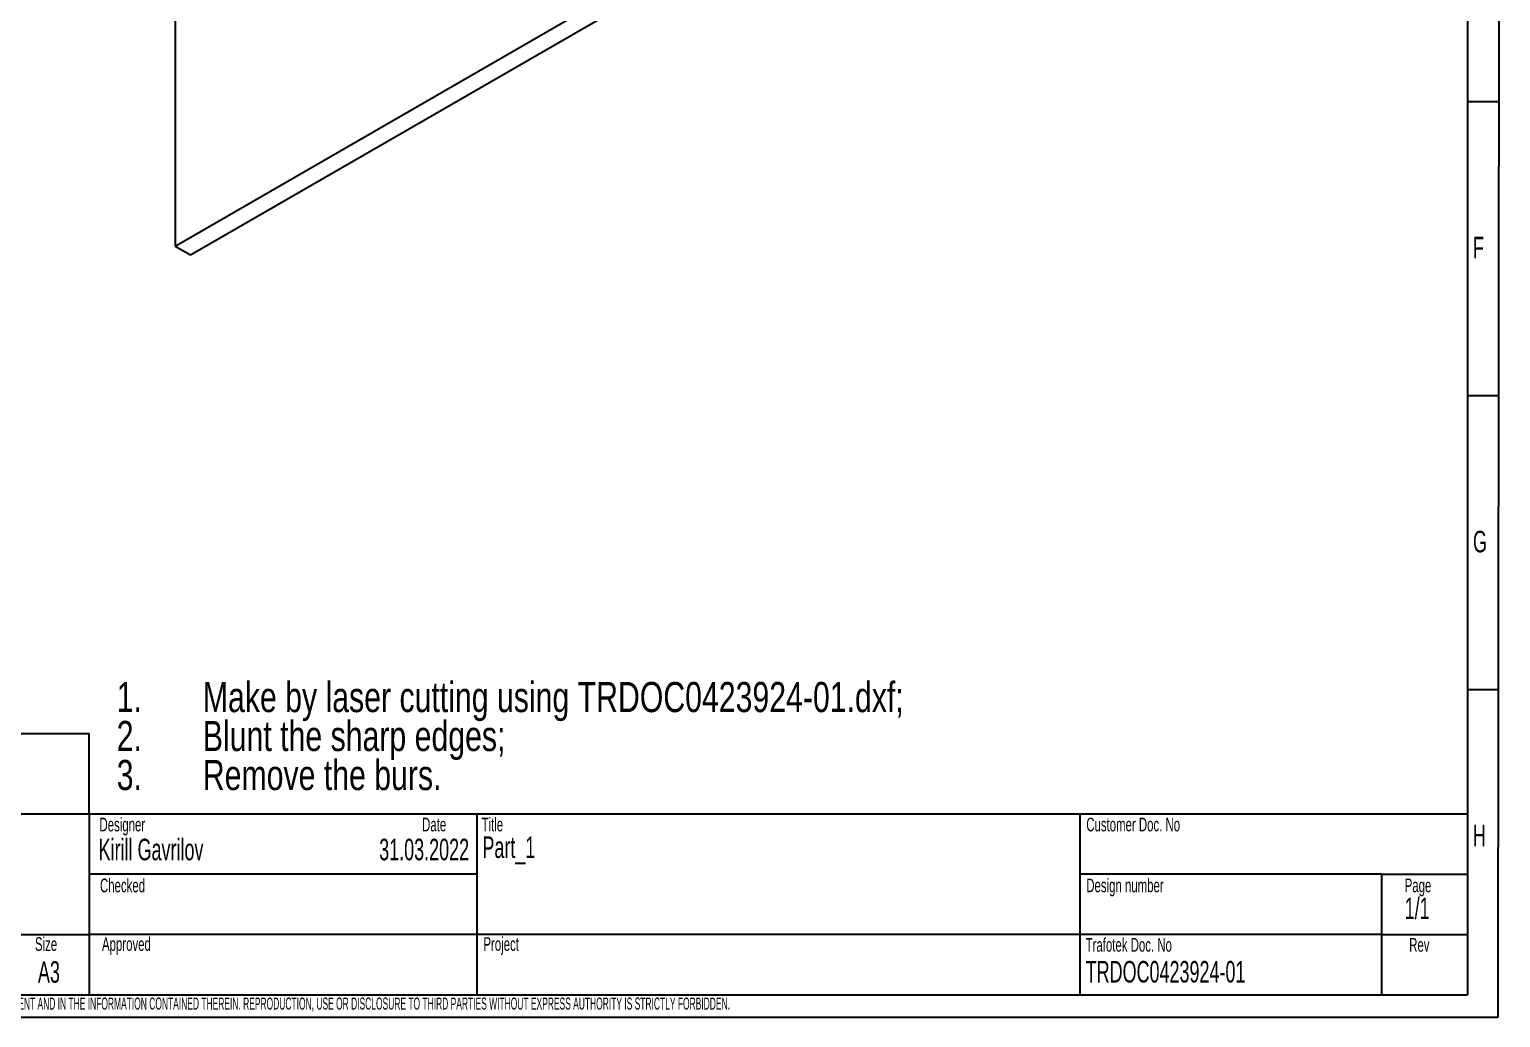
# Model space of a CAD drawing. Header units: millimetres. Extents: x 10 to 411, y 8 to 288.
# Drawn here: x 239.8 to 410.6, y 8 to 122.7 of the extents above; entities that cross this region are included whole.
import ezdxf

# ---------------------------------------------------------------- set-up
doc = ezdxf.new("R2010")
doc.units = ezdxf.units.MM
doc.layers.add('DIMENSIONS', color=124, linetype='Continuous')
doc.layers.add('SLD-0', color=179, linetype='Continuous')
doc.styles.add('SLDTEXTSTYLE1', font='TXT', dxfattribs={"width": 0.75})
doc.styles.add('SLDTEXTSTYLE2', font='TXT', dxfattribs={"width": 0.623711})
doc.styles.add('SLDTEXTSTYLE3', font='TXT', dxfattribs={"width": 0.523918})

# ---------------------------------------------------------------- blocks, each defined once
blk = doc.blocks.new('SW_NOTE_0')
at = {"layer": 'DIMENSIONS', "color": 0, "char_height": 3.5, "attachment_point": 1, "style": 'SLDTEXTSTYLE1'}
for s, insert in [('1.', (-10, 4.51)), ('Make by laser cutting using TRDOC0423924-01.dxf;', (0, 4.51)), ('2.', (-10, -0.01)), ('Blunt the sharp edges;', (0, -0.01)), ('3.', (-10, -4.54)), ('Remove the burs.', (0, -4.54))]:
    blk.add_mtext(s, dxfattribs=dict(at, insert=insert))

msp = doc.modelspace()

# ---------------------------------------------------------------- linework, layer by layer
at = {"color": 7, "linetype": 'Continuous', "lineweight": 25}
for p, q in [((256.7221, 201.389), (256.7221, 97.5659)), ((256.7221, 97.5659), (398.1435, 179.2067)), ((258.4899, 96.5453), (399.9112, 178.1862)), ((256.7221, 97.5659), (258.4899, 96.5453))]:
    msp.add_line(p, q, dxfattribs=at)
at = {"layer": 'SLD-0'}
for p, q in [((410.5696, 288.4983), (410.2362, 8.0222)), ((406.7359, 285.047), (406.7359, 10.6601)), ((406.7359, 114.3733), (410.2359, 114.3733)), ((406.7359, 80.2483), (410.2359, 80.2483)), ((406.7359, 46.1233), (410.2359, 46.1233)), ((154.8588, 41.0101), (246.7359, 41.0101)), ((246.7359, 31.6645), (246.7359, 41.0101)), ((206.7359, 31.6645), (406.7359, 31.6645)), ((246.7359, 31.6645), (246.7359, 10.6601)), ((291.7359, 31.6645), (291.7359, 10.6601)), ((361.7359, 31.6645), (361.7359, 10.6601)), ((291.7359, 24.6645), (246.7359, 24.6645)), ((396.7359, 24.6645), (361.7359, 24.6645)), ((396.7359, 24.6645), (396.7353, 24.6645)), ((396.7359, 24.6645), (406.7359, 24.6645)), ((396.7359, 24.6645), (396.7359, 10.6601)), ((236.7359, 17.6645), (246.7359, 17.6645)), ((291.7359, 17.6645), (246.7359, 17.6645)), ((361.7359, 17.6645), (291.7359, 17.6645)), ((396.7359, 17.6645), (361.7359, 17.6645)), ((396.7359, 17.6645), (396.7356, 17.6645)), ((396.7359, 17.6645), (406.7359, 17.6645)), ((206.7359, 10.6601), (406.7359, 10.6601)), ((410.2362, 8.0222), (9.7359, 8.0222))]:
    msp.add_line(p, q, dxfattribs=at)

# ---------------------------------------------------------------- block references
at = {"layer": 'DIMENSIONS'}
msp.add_blockref('SW_NOTE_0', (259.9278, 42.4706), dxfattribs=at)

# ---------------------------------------------------------------- texts
at = {"layer": 'SLD-0'}
for s, insert, char_height, attachment_point, style in [('F', (407.3622, 98.6515), 2.5, 1, 'SLDTEXTSTYLE2'), ('G', (407.3622, 64.5265), 2.5, 1, 'SLDTEXTSTYLE2'), ('Designer', (247.9308, 31.225), 1.5875, 1, 'SLDTEXTSTYLE2'), ('Date', (285.3841, 31.225), 1.5875, 1, 'SLDTEXTSTYLE2'), ('Title', (292.2813, 31.225), 1.5875, 1, 'SLDTEXTSTYLE2'), ('Customer Doc. No', (362.4788, 31.225), 1.5875, 1, 'SLDTEXTSTYLE2'), ('Part_1', (292.3797, 29.0483), 2.5, 1, 'SLDTEXTSTYLE2'), ('H', (407.3622, 30.4015), 2.5, 1, 'SLDTEXTSTYLE2'), ('Kirill Gavrilov', (247.8324, 28.7812), 2.5, 1, 'SLDTEXTSTYLE2'), ('31.03.2022', (290.8337, 28.7812), 2.5, 3, 'SLDTEXTSTYLE2'), ('Checked', (247.9926, 24.1515), 1.5875, 1, 'SLDTEXTSTYLE2'), ('Design number', (362.4788, 24.1551), 1.5875, 1, 'SLDTEXTSTYLE2'), ('Page', (399.4389, 24.1551), 1.5875, 1, 'SLDTEXTSTYLE2'), ('1/1', (399.4389, 21.9597), 2.5, 1, 'SLDTEXTSTYLE2'), ('Size', (241.7309, 17.3538), 1.5875, 2, 'SLDTEXTSTYLE2'), ('Approved', (248.2257, 17.3538), 1.5875, 1, 'SLDTEXTSTYLE2'), ('Project', (292.497, 17.3538), 1.5875, 1, 'SLDTEXTSTYLE2'), ('Trafotek Doc. No', (362.4073, 17.2582), 1.5875, 1, 'SLDTEXTSTYLE2'), ('Rev', (399.9631, 17.2582), 1.5875, 1, 'SLDTEXTSTYLE2'), ('A3', (242.0617, 14.5689), 2.5, 2, 'SLDTEXTSTYLE2'), ('TRDOC0423924-01', (362.4073, 14.593), 2.5, 1, 'SLDTEXTSTYLE2'), ('WE RESERVE ALL RIGHTS IN THIS DOCUMENT AND IN THE INFORMATION CONTAINED THEREIN. REPRODUCTION, USE OR DISCLOSURE TO THIRD PARTIES WITHOUT EXPRESS AUTHORITY IS STRICTLY FORBIDDEN.', (218.23, 10.3488), 1.4, 1, 'SLDTEXTSTYLE3')]:
    msp.add_mtext(s, dxfattribs=dict(at, insert=insert, char_height=char_height, attachment_point=attachment_point, style=style))

doc.saveas('drawing.dxf')
